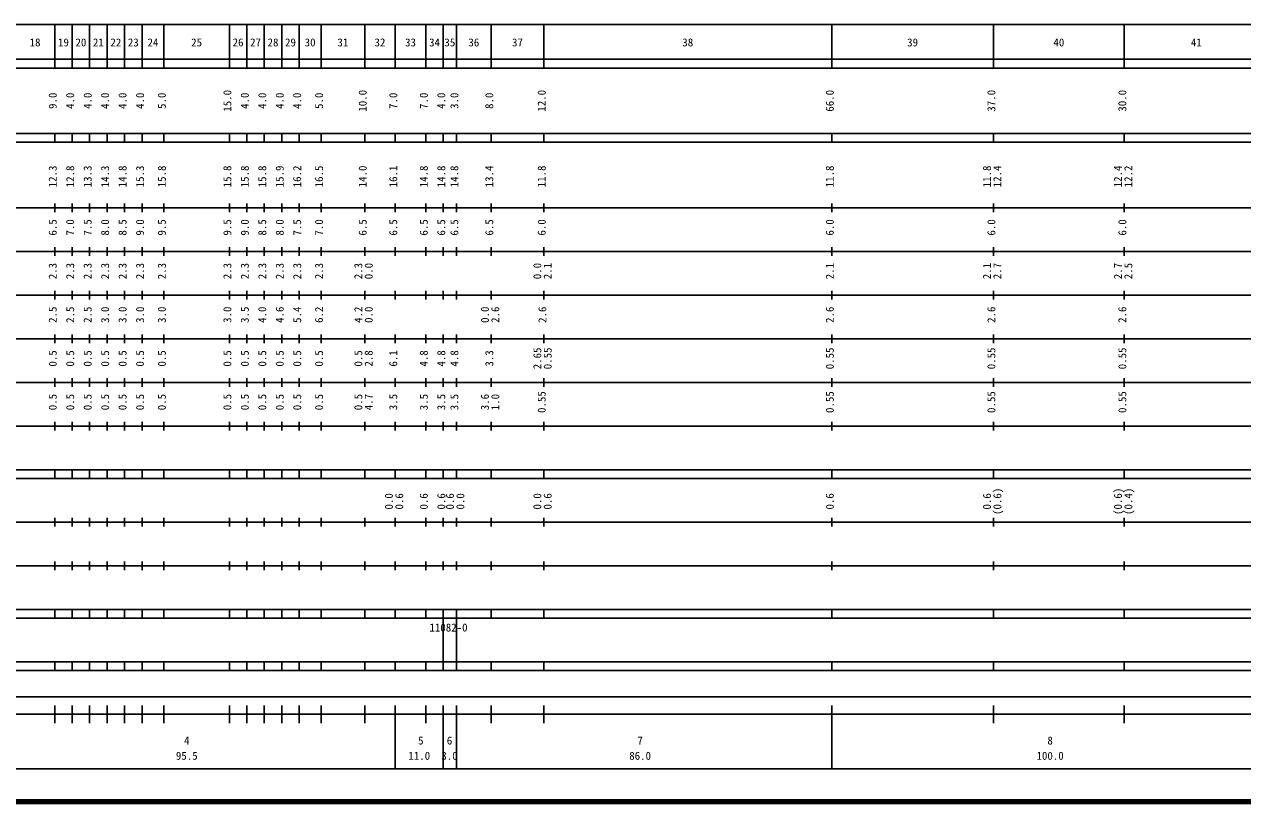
# Model space of a CAD drawing. Units: millimetres on the paper, enlarged 1000 times. Extents: x 40000 to 680000, y 20000 to 380000.
# Drawn here: x 183046 to 462099, y 20000 to 198000 of the extents above; entities that cross this region are included whole.
import ezdxf
from ezdxf.enums import TextEntityAlignment as Align

# ---------------------------------------------------------------- set-up
doc = ezdxf.new("R2010")
doc.units = ezdxf.units.MM
doc.header["$LTSCALE"] = 1000
doc.layers.add('M-TTL', color=2, linetype='Continuous', lineweight=140)
doc.layers.add('M-TTL-BAND', color=7, linetype='Continuous', lineweight=25)
doc.styles.add('ＭＳ ゴシック', font='')
doc.styles.get('ＭＳ ゴシック').set_extended_font_data('MS Gothic')

msp = doc.modelspace()

# ---------------------------------------------------------------- linework, layer by layer
at = {"layer": 'M-TTL'}
msp.add_line((40000, 20000), (680000, 20000), dxfattribs=at)
at = {"layer": 'M-TTL-BAND'}
for p, q in [((68000, 198000), (579000, 198000)), ((190000, 188000), (190000, 198000)), ((194000, 188000), (194000, 198000)), ((198000, 188000), (198000, 198000)), ((202000, 188000), (202000, 198000)), ((206000, 188000), (206000, 198000)), ((210000, 188000), (210000, 198000)), ((215000, 188000), (215000, 198000)), ((230000, 188000), (230000, 198000)), ((234000, 188000), (234000, 198000)), ((238000, 188000), (238000, 198000)), ((242000, 188000), (242000, 198000)), ((246000, 188000), (246000, 198000)), ((251000, 188000), (251000, 198000)), ((261000, 188000), (261000, 198000)), ((268000, 188000), (268000, 198000)), ((275000, 188000), (275000, 198000)), ((279000, 188000), (279000, 198000)), ((282000, 188000), (282000, 198000)), ((290000, 188000), (290000, 198000)), ((302000, 188000), (302000, 198000)), ((368000, 188000), (368000, 198000)), ((405000, 188000), (405000, 198000)), ((435000, 188000), (435000, 198000)), ((40000, 190000), (579000, 190000)), ((40000, 188000), (579000, 188000)), ((40000, 173000), (579000, 173000)), ((40000, 171000), (579000, 171000)), ((190000, 171000), (190000, 173000)), ((194000, 171000), (194000, 173000)), ((198000, 171000), (198000, 173000)), ((202000, 171000), (202000, 173000)), ((206000, 171000), (206000, 173000)), ((210000, 171000), (210000, 173000)), ((215000, 171000), (215000, 173000)), ((230000, 171000), (230000, 173000)), ((234000, 171000), (234000, 173000)), ((238000, 171000), (238000, 173000)), ((242000, 171000), (242000, 173000)), ((246000, 171000), (246000, 173000)), ((251000, 171000), (251000, 173000)), ((261000, 171000), (261000, 173000)), ((268000, 171000), (268000, 173000)), ((275000, 171000), (275000, 173000)), ((279000, 171000), (279000, 173000)), ((282000, 171000), (282000, 173000)), ((290000, 171000), (290000, 173000)), ((302000, 171000), (302000, 173000)), ((368000, 171000), (368000, 173000)), ((405000, 171000), (405000, 173000)), ((435000, 171000), (435000, 173000)), ((190000, 155000), (190000, 157000)), ((194000, 155000), (194000, 157000)), ((198000, 155000), (198000, 157000)), ((202000, 155000), (202000, 157000)), ((206000, 155000), (206000, 157000)), ((210000, 155000), (210000, 157000)), ((215000, 155000), (215000, 157000)), ((230000, 155000), (230000, 157000)), ((234000, 155000), (234000, 157000)), ((238000, 155000), (238000, 157000)), ((242000, 155000), (242000, 157000)), ((246000, 155000), (246000, 157000)), ((251000, 155000), (251000, 157000)), ((261000, 155000), (261000, 157000)), ((268000, 155000), (268000, 157000)), ((275000, 155000), (275000, 157000)), ((279000, 155000), (279000, 157000)), ((282000, 155000), (282000, 157000)), ((290000, 155000), (290000, 157000)), ((302000, 155000), (302000, 157000)), ((368000, 155000), (368000, 157000)), ((405000, 155000), (405000, 157000)), ((435000, 155000), (435000, 157000)), ((40000, 156000), (579000, 156000)), ((46000, 146000), (579000, 146000)), ((190000, 145000), (190000, 147000)), ((194000, 145000), (194000, 147000)), ((198000, 145000), (198000, 147000)), ((202000, 145000), (202000, 147000)), ((206000, 145000), (206000, 147000)), ((210000, 145000), (210000, 147000)), ((215000, 145000), (215000, 147000)), ((230000, 145000), (230000, 147000)), ((234000, 145000), (234000, 147000)), ((238000, 145000), (238000, 147000)), ((242000, 145000), (242000, 147000)), ((246000, 145000), (246000, 147000)), ((251000, 145000), (251000, 147000)), ((261000, 145000), (261000, 147000)), ((268000, 145000), (268000, 147000)), ((275000, 145000), (275000, 147000)), ((279000, 145000), (279000, 147000)), ((282000, 145000), (282000, 147000)), ((290000, 145000), (290000, 147000)), ((302000, 145000), (302000, 147000)), ((368000, 145000), (368000, 147000)), ((405000, 145000), (405000, 147000)), ((435000, 145000), (435000, 147000)), ((190000, 135000), (190000, 137000)), ((194000, 135000), (194000, 137000)), ((198000, 135000), (198000, 137000)), ((202000, 135000), (202000, 137000)), ((206000, 135000), (206000, 137000)), ((210000, 135000), (210000, 137000)), ((215000, 135000), (215000, 137000)), ((230000, 135000), (230000, 137000)), ((234000, 135000), (234000, 137000)), ((238000, 135000), (238000, 137000)), ((242000, 135000), (242000, 137000)), ((246000, 135000), (246000, 137000)), ((251000, 135000), (251000, 137000)), ((261000, 135000), (261000, 137000)), ((268000, 135000), (268000, 137000)), ((275000, 135000), (275000, 137000)), ((279000, 135000), (279000, 137000)), ((282000, 135000), (282000, 137000)), ((290000, 135000), (290000, 137000)), ((302000, 135000), (302000, 137000)), ((368000, 135000), (368000, 137000)), ((405000, 135000), (405000, 137000)), ((435000, 135000), (435000, 137000)), ((52000, 136000), (579000, 136000)), ((46000, 126000), (579000, 126000)), ((190000, 125000), (190000, 127000)), ((194000, 125000), (194000, 127000)), ((198000, 125000), (198000, 127000)), ((202000, 125000), (202000, 127000)), ((206000, 125000), (206000, 127000)), ((210000, 125000), (210000, 127000)), ((215000, 125000), (215000, 127000)), ((230000, 125000), (230000, 127000)), ((234000, 125000), (234000, 127000)), ((238000, 125000), (238000, 127000)), ((242000, 125000), (242000, 127000)), ((246000, 125000), (246000, 127000)), ((251000, 125000), (251000, 127000)), ((261000, 125000), (261000, 127000)), ((268000, 125000), (268000, 127000)), ((275000, 125000), (275000, 127000)), ((279000, 125000), (279000, 127000)), ((282000, 125000), (282000, 127000)), ((290000, 125000), (290000, 127000)), ((302000, 125000), (302000, 127000)), ((368000, 125000), (368000, 127000)), ((405000, 125000), (405000, 127000)), ((435000, 125000), (435000, 127000)), ((52000, 116000), (579000, 116000)), ((190000, 115000), (190000, 117000)), ((194000, 115000), (194000, 117000)), ((198000, 115000), (198000, 117000)), ((202000, 115000), (202000, 117000)), ((206000, 115000), (206000, 117000)), ((210000, 115000), (210000, 117000)), ((215000, 115000), (215000, 117000)), ((230000, 115000), (230000, 117000)), ((234000, 115000), (234000, 117000)), ((238000, 115000), (238000, 117000)), ((242000, 115000), (242000, 117000)), ((246000, 115000), (246000, 117000)), ((251000, 115000), (251000, 117000)), ((261000, 115000), (261000, 117000)), ((268000, 115000), (268000, 117000)), ((275000, 115000), (275000, 117000)), ((279000, 115000), (279000, 117000)), ((282000, 115000), (282000, 117000)), ((290000, 115000), (290000, 117000)), ((302000, 115000), (302000, 117000)), ((368000, 115000), (368000, 117000)), ((405000, 115000), (405000, 117000)), ((435000, 115000), (435000, 117000)), ((190000, 105000), (190000, 107000)), ((194000, 105000), (194000, 107000)), ((198000, 105000), (198000, 107000)), ((202000, 105000), (202000, 107000)), ((206000, 105000), (206000, 107000)), ((210000, 105000), (210000, 107000)), ((215000, 105000), (215000, 107000)), ((230000, 105000), (230000, 107000)), ((234000, 105000), (234000, 107000)), ((238000, 105000), (238000, 107000)), ((242000, 105000), (242000, 107000)), ((246000, 105000), (246000, 107000)), ((251000, 105000), (251000, 107000)), ((261000, 105000), (261000, 107000)), ((268000, 105000), (268000, 107000)), ((275000, 105000), (275000, 107000)), ((279000, 105000), (279000, 107000)), ((282000, 105000), (282000, 107000)), ((290000, 105000), (290000, 107000)), ((302000, 105000), (302000, 107000)), ((368000, 105000), (368000, 107000)), ((405000, 105000), (405000, 107000)), ((435000, 105000), (435000, 107000)), ((46000, 106000), (579000, 106000)), ((40000, 96000), (579000, 96000)), ((190000, 94000), (190000, 96000)), ((194000, 94000), (194000, 96000)), ((198000, 94000), (198000, 96000)), ((202000, 94000), (202000, 96000)), ((206000, 94000), (206000, 96000)), ((210000, 94000), (210000, 96000)), ((215000, 94000), (215000, 96000)), ((230000, 94000), (230000, 96000)), ((234000, 94000), (234000, 96000)), ((238000, 94000), (238000, 96000)), ((242000, 94000), (242000, 96000)), ((246000, 94000), (246000, 96000)), ((251000, 94000), (251000, 96000)), ((261000, 94000), (261000, 96000)), ((268000, 94000), (268000, 96000)), ((275000, 94000), (275000, 96000)), ((279000, 94000), (279000, 96000)), ((282000, 94000), (282000, 96000)), ((290000, 94000), (290000, 96000)), ((302000, 94000), (302000, 96000)), ((368000, 94000), (368000, 96000)), ((405000, 94000), (405000, 96000)), ((435000, 94000), (435000, 96000)), ((40000, 94000), (579000, 94000)), ((49000, 84000), (579000, 84000)), ((190000, 83000), (190000, 85000)), ((194000, 83000), (194000, 85000)), ((198000, 83000), (198000, 85000)), ((202000, 83000), (202000, 85000)), ((206000, 83000), (206000, 85000)), ((210000, 83000), (210000, 85000)), ((215000, 83000), (215000, 85000)), ((230000, 83000), (230000, 85000)), ((234000, 83000), (234000, 85000)), ((238000, 83000), (238000, 85000)), ((242000, 83000), (242000, 85000)), ((246000, 83000), (246000, 85000)), ((251000, 83000), (251000, 85000)), ((261000, 83000), (261000, 85000)), ((268000, 83000), (268000, 85000)), ((275000, 83000), (275000, 85000)), ((279000, 83000), (279000, 85000)), ((282000, 83000), (282000, 85000)), ((290000, 83000), (290000, 85000)), ((302000, 83000), (302000, 85000)), ((368000, 83000), (368000, 85000)), ((405000, 83000), (405000, 85000)), ((435000, 83000), (435000, 85000)), ((40000, 74000), (579000, 74000)), ((190000, 73000), (190000, 75000)), ((194000, 73000), (194000, 75000)), ((198000, 73000), (198000, 75000)), ((202000, 73000), (202000, 75000)), ((206000, 73000), (206000, 75000)), ((210000, 73000), (210000, 75000)), ((215000, 73000), (215000, 75000)), ((230000, 73000), (230000, 75000)), ((234000, 73000), (234000, 75000)), ((238000, 73000), (238000, 75000)), ((242000, 73000), (242000, 75000)), ((246000, 73000), (246000, 75000)), ((251000, 73000), (251000, 75000)), ((261000, 73000), (261000, 75000)), ((268000, 73000), (268000, 75000)), ((275000, 73000), (275000, 75000)), ((279000, 73000), (279000, 75000)), ((282000, 73000), (282000, 75000)), ((290000, 73000), (290000, 75000)), ((302000, 73000), (302000, 75000)), ((368000, 73000), (368000, 75000)), ((405000, 73000), (405000, 75000)), ((435000, 73000), (435000, 75000)), ((40000, 64000), (579000, 64000)), ((40000, 62000), (579000, 62000)), ((190000, 62000), (190000, 64000)), ((194000, 62000), (194000, 64000)), ((198000, 62000), (198000, 64000)), ((202000, 62000), (202000, 64000)), ((206000, 62000), (206000, 64000)), ((210000, 62000), (210000, 64000)), ((215000, 62000), (215000, 64000)), ((230000, 62000), (230000, 64000)), ((234000, 62000), (234000, 64000)), ((238000, 62000), (238000, 64000)), ((242000, 62000), (242000, 64000)), ((246000, 62000), (246000, 64000)), ((251000, 62000), (251000, 64000)), ((261000, 62000), (261000, 64000)), ((268000, 62000), (268000, 64000)), ((275000, 62000), (275000, 64000)), ((279000, 62000), (279000, 64000)), ((279000, 52000), (279000, 62000)), ((282000, 62000), (282000, 64000)), ((282000, 52000), (282000, 62000)), ((290000, 62000), (290000, 64000)), ((302000, 62000), (302000, 64000)), ((368000, 62000), (368000, 64000)), ((405000, 62000), (405000, 64000)), ((435000, 62000), (435000, 64000)), ((40000, 52000), (579000, 52000)), ((190000, 50000), (190000, 52000)), ((194000, 50000), (194000, 52000)), ((198000, 50000), (198000, 52000)), ((202000, 50000), (202000, 52000)), ((206000, 50000), (206000, 52000)), ((210000, 50000), (210000, 52000)), ((215000, 50000), (215000, 52000)), ((230000, 50000), (230000, 52000)), ((234000, 50000), (234000, 52000)), ((238000, 50000), (238000, 52000)), ((242000, 50000), (242000, 52000)), ((246000, 50000), (246000, 52000)), ((251000, 50000), (251000, 52000)), ((261000, 50000), (261000, 52000)), ((268000, 50000), (268000, 52000)), ((275000, 50000), (275000, 52000)), ((279000, 50000), (279000, 52000)), ((282000, 50000), (282000, 52000)), ((290000, 50000), (290000, 52000)), ((302000, 50000), (302000, 52000)), ((368000, 50000), (368000, 52000)), ((405000, 50000), (405000, 52000)), ((435000, 50000), (435000, 52000)), ((40000, 50000), (579000, 50000)), ((71000, 44000), (565000, 44000)), ((190000, 38000), (190000, 42000)), ((194000, 38000), (194000, 42000)), ((198000, 38000), (198000, 42000)), ((202000, 38000), (202000, 42000)), ((206000, 38000), (206000, 42000)), ((210000, 38000), (210000, 42000)), ((215000, 38000), (215000, 42000)), ((230000, 38000), (230000, 42000)), ((234000, 38000), (234000, 42000)), ((238000, 38000), (238000, 42000)), ((242000, 38000), (242000, 42000)), ((246000, 38000), (246000, 42000)), ((251000, 38000), (251000, 42000)), ((261000, 38000), (261000, 42000)), ((268000, 27500), (268000, 42000)), ((275000, 38000), (275000, 42000)), ((279000, 27500), (279000, 42000)), ((282000, 27500), (282000, 42000)), ((290000, 38000), (290000, 42000)), ((302000, 38000), (302000, 42000)), ((368000, 27500), (368000, 42000)), ((405000, 38000), (405000, 42000)), ((435000, 38000), (435000, 42000)), ((40000, 40000), (579000, 40000)), ((68000, 27500), (579000, 27500))]:
    msp.add_line(p, q, dxfattribs=at)

# ---------------------------------------------------------------- texts
at = {"layer": 'M-TTL-BAND', "style": 'ＭＳ ゴシック'}
for s, p in [('18', (185500, 192405)), ('19', (192000, 192405)), ('20', (196000, 192405)), ('21', (200000, 192405)), ('22', (204000, 192405)), ('23', (208000, 192405)), ('24', (212500, 192405)), ('25', (222500, 192405)), ('26', (232000, 192405)), ('27', (236000, 192405)), ('28', (240000, 192405)), ('29', (244000, 192405)), ('30', (248500, 192405)), ('31', (256000, 192405)), ('32', (264500, 192405)), ('33', (271500, 192405)), ('34', (277000, 192405)), ('35', (280500, 192405)), ('36', (286000, 192405)), ('37', (296000, 192405)), ('38', (335000, 192405)), ('39', (386500, 192405)), ('40', (420000, 192405)), ('41', (451500, 192405)), ('4', (220250, 32523)), ('5', (273862, 32523)), ('6', (280428, 32523)), ('7', (324092, 32523)), ('8', (418000, 32523)), ('95.5', (220250, 29033)), ('11.0', (273497, 29033)), ('3.0', (280428, 29033)), ('86.0', (324092, 29033)), ('100.0', (418000, 29033))]:
    msp.add_text(s, height=1833, dxfattribs=at).set_placement(p, align=Align.BOTTOM_CENTER)
for s, p in [('9.0', (191000, 180500)), ('4.0', (195000, 180500)), ('4.0', (199000, 180500)), ('4.0', (203000, 180500)), ('4.0', (207000, 180500)), ('4.0', (211000, 180500)), ('5.0', (216000, 180500)), ('15.0', (231000, 180500)), ('4.0', (235000, 180500)), ('4.0', (239000, 180500)), ('4.0', (243000, 180500)), ('4.0', (247000, 180500)), ('5.0', (252000, 180500)), ('10.0', (262000, 180500)), ('7.0', (269000, 180500)), ('7.0', (276000, 180500)), ('4.0', (280000, 180500)), ('3.0', (283000, 180500)), ('8.0', (291000, 180500)), ('12.0', (303000, 180500)), ('66.0', (369000, 180500)), ('37.0', (406000, 180500)), ('30.0', (436000, 180500)), ('12.3', (191000, 163174)), ('12.8', (195000, 163174)), ('13.3', (199000, 163174)), ('14.3', (203000, 163174)), ('14.8', (207000, 163174)), ('15.3', (211000, 163174)), ('15.8', (216000, 163174)), ('15.8', (231000, 163174)), ('15.8', (235000, 163174)), ('15.8', (239000, 163174)), ('15.9', (243000, 163174)), ('16.2', (247000, 163174)), ('16.5', (252000, 163174)), ('14.0', (262000, 163174)), ('16.1', (269000, 163174)), ('14.8', (276000, 163174)), ('14.8', (280000, 163174)), ('14.8', (283000, 163174)), ('13.4', (291000, 163174)), ('11.8', (303000, 163174)), ('11.8', (369000, 163174)), ('11.8', (405000, 163174)), ('12.4', (407370, 163174)), ('12.4', (435000, 163174)), ('12.2', (437370, 163174)), ('6.5', (191000, 151500)), ('7.0', (195000, 151500)), ('7.5', (199000, 151500)), ('8.0', (203000, 151500)), ('8.5', (207000, 151500)), ('9.0', (211000, 151500)), ('9.5', (216000, 151500)), ('9.5', (231000, 151500)), ('9.0', (235000, 151500)), ('8.5', (239000, 151500)), ('8.0', (243000, 151500)), ('7.5', (247000, 151500)), ('7.0', (252000, 151500)), ('6.5', (262000, 151500)), ('6.5', (269000, 151500)), ('6.5', (276000, 151500)), ('6.5', (280000, 151500)), ('6.5', (283000, 151500)), ('6.5', (291000, 151500)), ('6.0', (303000, 151500)), ('6.0', (369000, 151500)), ('6.0', (406000, 151500)), ('6.0', (436000, 151500)), ('2.3', (191000, 141500)), ('2.3', (195000, 141500)), ('2.3', (199000, 141500)), ('2.3', (203000, 141500)), ('2.3', (207000, 141500)), ('2.3', (211000, 141500)), ('2.3', (216000, 141500)), ('2.3', (231000, 141500)), ('2.3', (235000, 141500)), ('2.3', (239000, 141500)), ('2.3', (243000, 141500)), ('2.3', (247000, 141500)), ('2.3', (252000, 141500)), ('2.3', (261000, 141500)), ('0.0', (263370, 141500)), ('0.0', (301995, 141500)), ('2.1', (304370, 141500)), ('2.1', (369000, 141500)), ('2.1', (405000, 141500)), ('2.7', (407370, 141500)), ('2.7', (435000, 141500)), ('2.5', (437370, 141500)), ('2.5', (191000, 131500)), ('2.5', (195000, 131500)), ('2.5', (199000, 131500)), ('3.0', (203000, 131500)), ('3.0', (207000, 131500)), ('3.0', (211000, 131500)), ('3.0', (216000, 131500)), ('3.0', (231000, 131500)), ('3.5', (235000, 131500)), ('4.0', (239000, 131500)), ('4.6', (243000, 131500)), ('5.4', (247000, 131500)), ('6.2', (252000, 131500)), ('4.2', (261000, 131500)), ('0.0', (263370, 131500)), ('0.0', (290000, 131500)), ('2.6', (292370, 131500)), ('2.6', (303162, 131500)), ('2.6', (369000, 131500)), ('2.6', (406000, 131500)), ('2.6', (436000, 131500)), ('0.5', (191000, 121500)), ('0.5', (195000, 121500)), ('0.5', (199000, 121500)), ('0.5', (203000, 121500)), ('0.5', (207000, 121500)), ('0.5', (211000, 121500)), ('0.5', (216000, 121500)), ('0.5', (231000, 121500)), ('0.5', (235000, 121500)), ('0.5', (239000, 121500)), ('0.5', (243000, 121500)), ('0.5', (247000, 121500)), ('0.5', (252000, 121500)), ('0.5', (261000, 121500)), ('2.8', (263370, 121500)), ('6.1', (269000, 121500)), ('4.8', (276000, 121500)), ('4.8', (280000, 121500)), ('4.8', (283000, 121500)), ('3.3', (291000, 121500)), ('2.65', (302000, 121500)), ('0.55', (304370, 121500)), ('0.55', (369000, 121500)), ('0.55', (406000, 121500)), ('0.55', (436000, 121500)), ('0.5', (191000, 111500)), ('0.5', (195000, 111500)), ('0.5', (199000, 111500)), ('0.5', (203000, 111500)), ('0.5', (207000, 111500)), ('0.5', (211000, 111500)), ('0.5', (216000, 111500)), ('0.5', (231000, 111500)), ('0.5', (235000, 111500)), ('0.5', (239000, 111500)), ('0.5', (243000, 111500)), ('0.5', (247000, 111500)), ('0.5', (252000, 111500)), ('0.5', (261000, 111500)), ('4.7', (263370, 111500)), ('3.5', (269000, 111500)), ('3.5', (276000, 111500)), ('3.5', (280000, 111500)), ('3.5', (283000, 111500)), ('3.6', (290000, 111500)), ('1.0', (292370, 111500)), ('0.55', (303000, 111500)), ('0.55', (369000, 111500)), ('0.55', (406000, 111500)), ('0.55', (436000, 111500)), ('0.0', (268000, 88764)), ('0.6', (270370, 88764)), ('0.6', (276000, 88764)), ('0.6', (280000, 88764)), ('0.6', (282000, 88764)), ('0.0', (284370, 88764)), ('0.0', (302000, 88764)), ('0.6', (304370, 88764)), ('0.6', (369000, 88764)), ('0.6', (405000, 88764)), ('(0.6)', (407370, 88764)), ('(0.6)', (435000, 88764)), ('(0.4)', (437370, 88764))]:
    msp.add_text(s, height=1833, rotation=90, dxfattribs=at).set_placement(p, align=Align.BOTTOM_CENTER)
msp.add_text('11082-0', height=1833, dxfattribs=at).set_placement((275833, 58405), align=Align.BOTTOM_LEFT)

doc.saveas('drawing.dxf')
